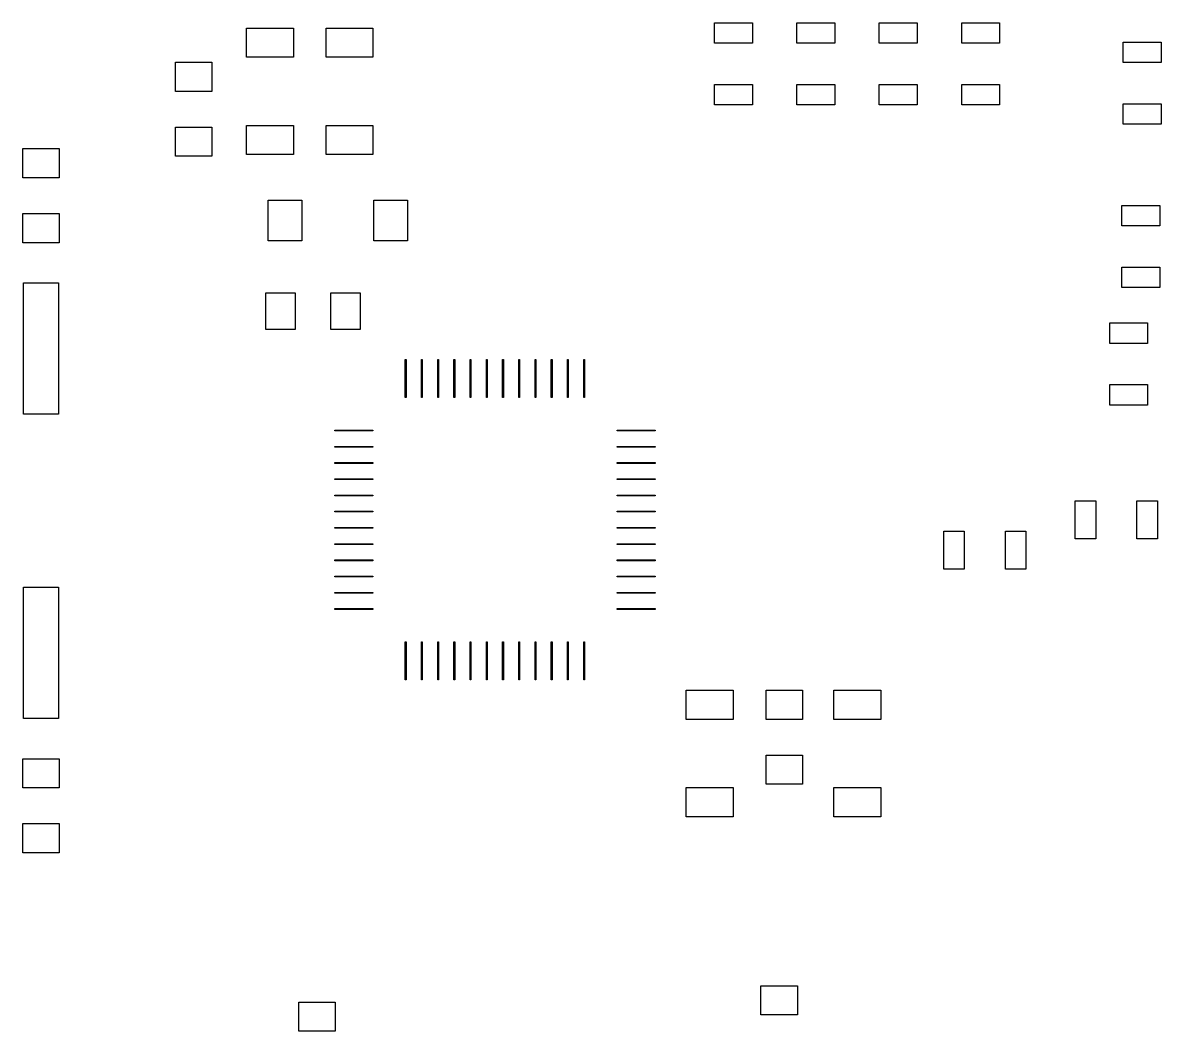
# Model space of a CAD drawing. Header units: millimetres. Extents: x -21.1 to 21.3, y -30.5 to 30.9.
# Drawn here: x -13.78 to 21.31, y -0.17 to 30.9 of the extents above; entities that cross this region are included whole.
import ezdxf

# ---------------------------------------------------------------- set-up
doc = ezdxf.new("R2010")
doc.units = ezdxf.units.MM
doc.header["$MEASUREMENT"] = 0
doc.layers.add('Layer 1', color=7, linetype='Continuous')

msp = doc.modelspace()

# ---------------------------------------------------------------- linework, layer by layer
at = {"layer": 'Layer 1', "color": 250}
for points in [[(7.538, 30.2706), (7.538, 30.2706), (8.7076, 30.2706), (8.7076, 30.2706), (8.7076, 30.2706), (8.7076, 30.2706), (8.7076, 30.9006), (8.7076, 30.9006), (8.7076, 30.9006), (8.7076, 30.9006), (7.538, 30.9006), (7.538, 30.9006), (7.538, 30.9006), (7.538, 30.9006), (7.538, 30.2706), (7.538, 30.2706)], [(10.0777, 30.2706), (10.0777, 30.2706), (11.2473, 30.2706), (11.2473, 30.2706), (11.2473, 30.2706), (11.2473, 30.2706), (11.2473, 30.9006), (11.2473, 30.9006), (11.2473, 30.9006), (11.2473, 30.9006), (10.0777, 30.9006), (10.0777, 30.9006), (10.0777, 30.9006), (10.0777, 30.9006), (10.0777, 30.2706), (10.0777, 30.2706)], [(12.6175, 30.2706), (12.6175, 30.2706), (13.7871, 30.2706), (13.7871, 30.2706), (13.7871, 30.2706), (13.7871, 30.2706), (13.7871, 30.9006), (13.7871, 30.9006), (13.7871, 30.9006), (13.7871, 30.9006), (12.6175, 30.9006), (12.6175, 30.9006), (12.6175, 30.9006), (12.6175, 30.9006), (12.6175, 30.2706), (12.6175, 30.2706)], [(15.1586, 30.2706), (15.1586, 30.2706), (16.3282, 30.2706), (16.3282, 30.2706), (16.3282, 30.2706), (16.3282, 30.2706), (16.3282, 30.9006), (16.3282, 30.9006), (16.3282, 30.9006), (16.3282, 30.9006), (15.1586, 30.9006), (15.1586, 30.9006), (15.1586, 30.9006), (15.1586, 30.9006), (15.1586, 30.2706), (15.1586, 30.2706)], [(-6.8763, 29.8377), (-6.8763, 29.8377), (-5.4364, 29.8377), (-5.4364, 29.8377), (-5.4364, 29.8377), (-5.4364, 29.8377), (-5.4364, 30.7381), (-5.4364, 30.7381), (-5.4364, 30.7381), (-5.4364, 30.7381), (-6.8763, 30.7381), (-6.8763, 30.7381), (-6.8763, 30.7381), (-6.8763, 30.7381), (-6.8763, 29.8377), (-6.8763, 29.8377)], [(-4.4262, 29.8377), (-4.4262, 29.8377), (-2.9863, 29.8377), (-2.9863, 29.8377), (-2.9863, 29.8377), (-2.9863, 29.8377), (-2.9863, 30.7381), (-2.9863, 30.7381), (-2.9863, 30.7381), (-2.9863, 30.7381), (-4.4262, 30.7381), (-4.4262, 30.7381), (-4.4262, 30.7381), (-4.4262, 30.7381), (-4.4262, 29.8377), (-4.4262, 29.8377)], [(20.1374, 29.6725), (20.1374, 29.6725), (21.307, 29.6725), (21.307, 29.6725), (21.307, 29.6725), (21.307, 29.6725), (21.307, 30.3025), (21.307, 30.3025), (21.307, 30.3025), (21.307, 30.3025), (20.1374, 30.3025), (20.1374, 30.3025), (20.1374, 30.3025), (20.1374, 30.3025), (20.1374, 29.6725), (20.1374, 29.6725)], [(-9.0698, 28.7876), (-9.0698, 28.7876), (-7.9449, 28.7876), (-7.9449, 28.7876), (-7.9449, 28.7876), (-7.9449, 28.7876), (-7.9449, 29.6881), (-7.9449, 29.6881), (-7.9449, 29.6881), (-7.9449, 29.6881), (-9.0698, 29.6881), (-9.0698, 29.6881), (-9.0698, 29.6881), (-9.0698, 29.6881), (-9.0698, 28.7876), (-9.0698, 28.7876)], [(7.538, 28.3702), (7.538, 28.3702), (8.7076, 28.3702), (8.7076, 28.3702), (8.7076, 28.3702), (8.7076, 28.3702), (8.7076, 29.0003), (8.7076, 29.0003), (8.7076, 29.0003), (8.7076, 29.0003), (7.538, 29.0003), (7.538, 29.0003), (7.538, 29.0003), (7.538, 29.0003), (7.538, 28.3702), (7.538, 28.3702)], [(10.0777, 28.3702), (10.0777, 28.3702), (11.2473, 28.3702), (11.2473, 28.3702), (11.2473, 28.3702), (11.2473, 28.3702), (11.2473, 29.0003), (11.2473, 29.0003), (11.2473, 29.0003), (11.2473, 29.0003), (10.0777, 29.0003), (10.0777, 29.0003), (10.0777, 29.0003), (10.0777, 29.0003), (10.0777, 28.3702), (10.0777, 28.3702)], [(12.6175, 28.3702), (12.6175, 28.3702), (13.7871, 28.3702), (13.7871, 28.3702), (13.7871, 28.3702), (13.7871, 28.3702), (13.7871, 29.0003), (13.7871, 29.0003), (13.7871, 29.0003), (13.7871, 29.0003), (12.6175, 29.0003), (12.6175, 29.0003), (12.6175, 29.0003), (12.6175, 29.0003), (12.6175, 28.3702), (12.6175, 28.3702)], [(15.1586, 28.3702), (15.1586, 28.3702), (16.3282, 28.3702), (16.3282, 28.3702), (16.3282, 28.3702), (16.3282, 28.3702), (16.3282, 29.0003), (16.3282, 29.0003), (16.3282, 29.0003), (16.3282, 29.0003), (15.1586, 29.0003), (15.1586, 29.0003), (15.1586, 29.0003), (15.1586, 29.0003), (15.1586, 28.3702), (15.1586, 28.3702)], [(20.1374, 27.7722), (20.1374, 27.7722), (21.307, 27.7722), (21.307, 27.7722), (21.307, 27.7722), (21.307, 27.7722), (21.307, 28.4022), (21.307, 28.4022), (21.307, 28.4022), (21.307, 28.4022), (20.1374, 28.4022), (20.1374, 28.4022), (20.1374, 28.4022), (20.1374, 28.4022), (20.1374, 27.7722), (20.1374, 27.7722)], [(-6.8763, 26.8377), (-6.8763, 26.8377), (-5.4364, 26.8377), (-5.4364, 26.8377), (-5.4364, 26.8377), (-5.4364, 26.8377), (-5.4364, 27.7382), (-5.4364, 27.7382), (-5.4364, 27.7382), (-5.4364, 27.7382), (-6.8763, 27.7382), (-6.8763, 27.7382), (-6.8763, 27.7382), (-6.8763, 27.7382), (-6.8763, 26.8377), (-6.8763, 26.8377)], [(-4.4262, 26.8377), (-4.4262, 26.8377), (-2.9863, 26.8377), (-2.9863, 26.8377), (-2.9863, 26.8377), (-2.9863, 26.8377), (-2.9863, 27.7382), (-2.9863, 27.7382), (-2.9863, 27.7382), (-2.9863, 27.7382), (-4.4262, 27.7382), (-4.4262, 27.7382), (-4.4262, 27.7382), (-4.4262, 27.7382), (-4.4262, 26.8377), (-4.4262, 26.8377)], [(-9.0698, 26.7867), (-9.0698, 26.7867), (-7.9449, 26.7867), (-7.9449, 26.7867), (-7.9449, 26.7867), (-7.9449, 26.7867), (-7.9449, 27.6872), (-7.9449, 27.6872), (-7.9449, 27.6872), (-7.9449, 27.6872), (-9.0698, 27.6872), (-9.0698, 27.6872), (-9.0698, 27.6872), (-9.0698, 27.6872), (-9.0698, 26.7867), (-9.0698, 26.7867)], [(-13.7758, 26.1211), (-13.7758, 26.1211), (-12.6509, 26.1211), (-12.6509, 26.1211), (-12.6509, 26.1211), (-12.6509, 26.1211), (-12.6509, 27.0216), (-12.6509, 27.0216), (-12.6509, 27.0216), (-12.6509, 27.0216), (-13.7758, 27.0216), (-13.7758, 27.0216), (-13.7758, 27.0216), (-13.7758, 27.0216), (-13.7758, 26.1211), (-13.7758, 26.1211)], [(-6.2125, 24.1788), (-6.2125, 24.1788), (-5.1769, 24.1788), (-5.1769, 24.1788), (-5.1769, 24.1788), (-5.1769, 24.1788), (-5.1769, 25.4389), (-5.1769, 25.4389), (-5.1769, 25.4389), (-5.1769, 25.4389), (-6.2125, 25.4389), (-6.2125, 25.4389), (-6.2125, 25.4389), (-6.2125, 25.4389), (-6.2125, 24.1788), (-6.2125, 24.1788)], [(-2.9603, 24.1788), (-2.9603, 24.1788), (-1.9247, 24.1788), (-1.9247, 24.1788), (-1.9247, 24.1788), (-1.9247, 24.1788), (-1.9247, 25.4389), (-1.9247, 25.4389), (-1.9247, 25.4389), (-1.9247, 25.4389), (-2.9603, 25.4389), (-2.9603, 25.4389), (-2.9603, 25.4389), (-2.9603, 25.4389), (-2.9603, 24.1788), (-2.9603, 24.1788)], [(20.0975, 24.6426), (20.0975, 24.6426), (21.2671, 24.6426), (21.2671, 24.6426), (21.2671, 24.6426), (21.2671, 24.6426), (21.2671, 25.2727), (21.2671, 25.2727), (21.2671, 25.2727), (21.2671, 25.2727), (20.0975, 25.2727), (20.0975, 25.2727), (20.0975, 25.2727), (20.0975, 25.2727), (20.0975, 24.6426), (20.0975, 24.6426)], [(-13.7758, 24.1216), (-13.7758, 24.1216), (-12.6509, 24.1216), (-12.6509, 24.1216), (-12.6509, 24.1216), (-12.6509, 24.1216), (-12.6509, 25.022), (-12.6509, 25.022), (-12.6509, 25.022), (-12.6509, 25.022), (-13.7758, 25.022), (-13.7758, 25.022), (-13.7758, 25.022), (-13.7758, 25.022), (-13.7758, 24.1216), (-13.7758, 24.1216)], [(20.0975, 22.7423), (20.0975, 22.7423), (21.2671, 22.7423), (21.2671, 22.7423), (21.2671, 22.7423), (21.2671, 22.7423), (21.2671, 23.3724), (21.2671, 23.3724), (21.2671, 23.3724), (21.2671, 23.3724), (20.0975, 23.3724), (20.0975, 23.3724), (20.0975, 23.3724), (20.0975, 23.3724), (20.0975, 22.7423), (20.0975, 22.7423)], [(-13.7535, 18.8382), (-13.7535, 18.8382), (-12.6732, 18.8382), (-12.6732, 18.8382), (-12.6732, 18.8382), (-12.6732, 18.8382), (-12.6732, 22.8888), (-12.6732, 22.8888), (-12.6732, 22.8888), (-12.6732, 22.8888), (-13.7535, 22.8888), (-13.7535, 22.8888), (-13.7535, 22.8888), (-13.7535, 22.8888), (-13.7535, 18.8382), (-13.7535, 18.8382)], [(-6.2807, 21.4524), (-6.2807, 21.4524), (-5.3803, 21.4524), (-5.3803, 21.4524), (-5.3803, 21.4524), (-5.3803, 21.4524), (-5.3803, 22.5773), (-5.3803, 22.5773), (-5.3803, 22.5773), (-5.3803, 22.5773), (-6.2807, 22.5773), (-6.2807, 22.5773), (-6.2807, 22.5773), (-6.2807, 22.5773), (-6.2807, 21.4524), (-6.2807, 21.4524)], [(-4.2812, 21.4524), (-4.2812, 21.4524), (-3.3807, 21.4524), (-3.3807, 21.4524), (-3.3807, 21.4524), (-3.3807, 21.4524), (-3.3807, 22.5773), (-3.3807, 22.5773), (-3.3807, 22.5773), (-3.3807, 22.5773), (-4.2812, 22.5773), (-4.2812, 22.5773), (-4.2812, 22.5773), (-4.2812, 22.5773), (-4.2812, 21.4524), (-4.2812, 21.4524)], [(19.7185, 21.0225), (19.7185, 21.0225), (20.8881, 21.0225), (20.8881, 21.0225), (20.8881, 21.0225), (20.8881, 21.0225), (20.8881, 21.6526), (20.8881, 21.6526), (20.8881, 21.6526), (20.8881, 21.6526), (19.7185, 21.6526), (19.7185, 21.6526), (19.7185, 21.6526), (19.7185, 21.6526), (19.7185, 21.0225), (19.7185, 21.0225)], [(-1.988, 19.3519), (-1.988, 19.3519), (-1.9656, 19.3519), (-1.9656, 19.3519), (-1.9656, 19.3519), (-1.9656, 19.3519), (-1.9656, 20.5215), (-1.9656, 20.5215), (-1.9656, 20.5215), (-1.9656, 20.5215), (-1.988, 20.5215), (-1.988, 20.5215), (-1.988, 20.5215), (-1.988, 20.5215), (-1.988, 19.3519), (-1.988, 19.3519)], [(-1.4878, 19.3519), (-1.4878, 19.3519), (-1.4654, 19.3519), (-1.4654, 19.3519), (-1.4654, 19.3519), (-1.4654, 19.3519), (-1.4654, 20.5215), (-1.4654, 20.5215), (-1.4654, 20.5215), (-1.4654, 20.5215), (-1.4878, 20.5215), (-1.4878, 20.5215), (-1.4878, 20.5215), (-1.4878, 20.5215), (-1.4878, 19.3519), (-1.4878, 19.3519)], [(-0.9889, 19.3519), (-0.9889, 19.3519), (-0.9665, 19.3519), (-0.9665, 19.3519), (-0.9665, 19.3519), (-0.9665, 19.3519), (-0.9665, 20.5215), (-0.9665, 20.5215), (-0.9665, 20.5215), (-0.9665, 20.5215), (-0.9889, 20.5215), (-0.9889, 20.5215), (-0.9889, 20.5215), (-0.9889, 20.5215), (-0.9889, 19.3519), (-0.9889, 19.3519)], [(-0.4887, 19.3519), (-0.4887, 19.3519), (-0.4663, 19.3519), (-0.4663, 19.3519), (-0.4663, 19.3519), (-0.4663, 19.3519), (-0.4663, 20.5215), (-0.4663, 20.5215), (-0.4663, 20.5215), (-0.4663, 20.5215), (-0.4887, 20.5215), (-0.4887, 20.5215), (-0.4887, 20.5215), (-0.4887, 20.5215), (-0.4887, 19.3519), (-0.4887, 19.3519)], [(0.0115, 19.3519), (0.0115, 19.3519), (0.0339, 19.3519), (0.0339, 19.3519), (0.0339, 19.3519), (0.0339, 19.3519), (0.0339, 20.5215), (0.0339, 20.5215), (0.0339, 20.5215), (0.0339, 20.5215), (0.0115, 20.5215), (0.0115, 20.5215), (0.0115, 20.5215), (0.0115, 20.5215), (0.0115, 19.3519), (0.0115, 19.3519)], [(0.5118, 19.3519), (0.5118, 19.3519), (0.5342, 19.3519), (0.5342, 19.3519), (0.5342, 19.3519), (0.5342, 19.3519), (0.5342, 20.5215), (0.5342, 20.5215), (0.5342, 20.5215), (0.5342, 20.5215), (0.5118, 20.5215), (0.5118, 20.5215), (0.5118, 20.5215), (0.5118, 20.5215), (0.5118, 19.3519), (0.5118, 19.3519)], [(1.012, 19.3519), (1.012, 19.3519), (1.0344, 19.3519), (1.0344, 19.3519), (1.0344, 19.3519), (1.0344, 19.3519), (1.0344, 20.5215), (1.0344, 20.5215), (1.0344, 20.5215), (1.0344, 20.5215), (1.012, 20.5215), (1.012, 20.5215), (1.012, 20.5215), (1.012, 20.5215), (1.012, 19.3519), (1.012, 19.3519)], [(1.5122, 19.3519), (1.5122, 19.3519), (1.5346, 19.3519), (1.5346, 19.3519), (1.5346, 19.3519), (1.5346, 19.3519), (1.5346, 20.5215), (1.5346, 20.5215), (1.5346, 20.5215), (1.5346, 20.5215), (1.5122, 20.5215), (1.5122, 20.5215), (1.5122, 20.5215), (1.5122, 20.5215), (1.5122, 19.3519), (1.5122, 19.3519)], [(2.0111, 19.3519), (2.0111, 19.3519), (2.0335, 19.3519), (2.0335, 19.3519), (2.0335, 19.3519), (2.0335, 19.3519), (2.0335, 20.5215), (2.0335, 20.5215), (2.0335, 20.5215), (2.0335, 20.5215), (2.0111, 20.5215), (2.0111, 20.5215), (2.0111, 20.5215), (2.0111, 20.5215), (2.0111, 19.3519), (2.0111, 19.3519)], [(2.5113, 19.3519), (2.5113, 19.3519), (2.5337, 19.3519), (2.5337, 19.3519), (2.5337, 19.3519), (2.5337, 19.3519), (2.5337, 20.5215), (2.5337, 20.5215), (2.5337, 20.5215), (2.5337, 20.5215), (2.5113, 20.5215), (2.5113, 20.5215), (2.5113, 20.5215), (2.5113, 20.5215), (2.5113, 19.3519), (2.5113, 19.3519)], [(3.0115, 19.3519), (3.0115, 19.3519), (3.0339, 19.3519), (3.0339, 19.3519), (3.0339, 19.3519), (3.0339, 19.3519), (3.0339, 20.5215), (3.0339, 20.5215), (3.0339, 20.5215), (3.0339, 20.5215), (3.0115, 20.5215), (3.0115, 20.5215), (3.0115, 20.5215), (3.0115, 20.5215), (3.0115, 19.3519), (3.0115, 19.3519)], [(3.5117, 19.3519), (3.5117, 19.3519), (3.5342, 19.3519), (3.5342, 19.3519), (3.5342, 19.3519), (3.5342, 19.3519), (3.5342, 20.5215), (3.5342, 20.5215), (3.5342, 20.5215), (3.5342, 20.5215), (3.5117, 20.5215), (3.5117, 20.5215), (3.5117, 20.5215), (3.5117, 20.5215), (3.5117, 19.3519), (3.5117, 19.3519)], [(19.7185, 19.1222), (19.7185, 19.1222), (20.8881, 19.1222), (20.8881, 19.1222), (20.8881, 19.1222), (20.8881, 19.1222), (20.8881, 19.7523), (20.8881, 19.7523), (20.8881, 19.7523), (20.8881, 19.7523), (19.7185, 19.7523), (19.7185, 19.7523), (19.7185, 19.7523), (19.7185, 19.7523), (19.7185, 19.1222), (19.7185, 19.1222)], [(-4.1615, 18.3257), (-4.1615, 18.3257), (-2.9919, 18.3257), (-2.9919, 18.3257), (-2.9919, 18.3257), (-2.9919, 18.3257), (-2.9919, 18.3481), (-2.9919, 18.3481), (-2.9919, 18.3481), (-2.9919, 18.3481), (-4.1615, 18.3481), (-4.1615, 18.3481), (-4.1615, 18.3481), (-4.1615, 18.3481), (-4.1615, 18.3257), (-4.1615, 18.3257)], [(4.538, 18.3257), (4.538, 18.3257), (5.7076, 18.3257), (5.7076, 18.3257), (5.7076, 18.3257), (5.7076, 18.3257), (5.7076, 18.3481), (5.7076, 18.3481), (5.7076, 18.3481), (5.7076, 18.3481), (4.538, 18.3481), (4.538, 18.3481), (4.538, 18.3481), (4.538, 18.3481), (4.538, 18.3257), (4.538, 18.3257)], [(-4.1615, 17.8254), (-4.1615, 17.8254), (-2.9919, 17.8254), (-2.9919, 17.8254), (-2.9919, 17.8254), (-2.9919, 17.8254), (-2.9919, 17.8479), (-2.9919, 17.8479), (-2.9919, 17.8479), (-2.9919, 17.8479), (-4.1615, 17.8479), (-4.1615, 17.8479), (-4.1615, 17.8479), (-4.1615, 17.8479), (-4.1615, 17.8254), (-4.1615, 17.8254)], [(4.538, 17.8254), (4.538, 17.8254), (5.7076, 17.8254), (5.7076, 17.8254), (5.7076, 17.8254), (5.7076, 17.8254), (5.7076, 17.8479), (5.7076, 17.8479), (5.7076, 17.8479), (5.7076, 17.8479), (4.538, 17.8479), (4.538, 17.8479), (4.538, 17.8479), (4.538, 17.8479), (4.538, 17.8254), (4.538, 17.8254)], [(-4.1615, 17.3252), (-4.1615, 17.3252), (-2.9919, 17.3252), (-2.9919, 17.3252), (-2.9919, 17.3252), (-2.9919, 17.3252), (-2.9919, 17.3476), (-2.9919, 17.3476), (-2.9919, 17.3476), (-2.9919, 17.3476), (-4.1615, 17.3476), (-4.1615, 17.3476), (-4.1615, 17.3476), (-4.1615, 17.3476), (-4.1615, 17.3252), (-4.1615, 17.3252)], [(4.538, 17.3252), (4.538, 17.3252), (5.7076, 17.3252), (5.7076, 17.3252), (5.7076, 17.3252), (5.7076, 17.3252), (5.7076, 17.3476), (5.7076, 17.3476), (5.7076, 17.3476), (5.7076, 17.3476), (4.538, 17.3476), (4.538, 17.3476), (4.538, 17.3476), (4.538, 17.3476), (4.538, 17.3252), (4.538, 17.3252)], [(-4.1615, 16.825), (-4.1615, 16.825), (-2.9919, 16.825), (-2.9919, 16.825), (-2.9919, 16.825), (-2.9919, 16.825), (-2.9919, 16.8474), (-2.9919, 16.8474), (-2.9919, 16.8474), (-2.9919, 16.8474), (-4.1615, 16.8474), (-4.1615, 16.8474), (-4.1615, 16.8474), (-4.1615, 16.8474), (-4.1615, 16.825), (-4.1615, 16.825)], [(4.538, 16.825), (4.538, 16.825), (5.7076, 16.825), (5.7076, 16.825), (5.7076, 16.825), (5.7076, 16.825), (5.7076, 16.8474), (5.7076, 16.8474), (5.7076, 16.8474), (5.7076, 16.8474), (4.538, 16.8474), (4.538, 16.8474), (4.538, 16.8474), (4.538, 16.8474), (4.538, 16.825), (4.538, 16.825)], [(-4.1615, 16.3261), (-4.1615, 16.3261), (-2.9919, 16.3261), (-2.9919, 16.3261), (-2.9919, 16.3261), (-2.9919, 16.3261), (-2.9919, 16.3486), (-2.9919, 16.3486), (-2.9919, 16.3486), (-2.9919, 16.3486), (-4.1615, 16.3486), (-4.1615, 16.3486), (-4.1615, 16.3486), (-4.1615, 16.3486), (-4.1615, 16.3261), (-4.1615, 16.3261)], [(4.538, 16.3261), (4.538, 16.3261), (5.7076, 16.3261), (5.7076, 16.3261), (5.7076, 16.3261), (5.7076, 16.3261), (5.7076, 16.3486), (5.7076, 16.3486), (5.7076, 16.3486), (5.7076, 16.3486), (4.538, 16.3486), (4.538, 16.3486), (4.538, 16.3486), (4.538, 16.3486), (4.538, 16.3261), (4.538, 16.3261)], [(18.6578, 15.0015), (18.6578, 15.0015), (19.2879, 15.0015), (19.2879, 15.0015), (19.2879, 15.0015), (19.2879, 15.0015), (19.2879, 16.1711), (19.2879, 16.1711), (19.2879, 16.1711), (19.2879, 16.1711), (18.6578, 16.1711), (18.6578, 16.1711), (18.6578, 16.1711), (18.6578, 16.1711), (18.6578, 15.0015), (18.6578, 15.0015)], [(20.5581, 15.0015), (20.5581, 15.0015), (21.1882, 15.0015), (21.1882, 15.0015), (21.1882, 15.0015), (21.1882, 15.0015), (21.1882, 16.1711), (21.1882, 16.1711), (21.1882, 16.1711), (21.1882, 16.1711), (20.5581, 16.1711), (20.5581, 16.1711), (20.5581, 16.1711), (20.5581, 16.1711), (20.5581, 15.0015), (20.5581, 15.0015)], [(-4.1615, 15.8259), (-4.1615, 15.8259), (-2.9919, 15.8259), (-2.9919, 15.8259), (-2.9919, 15.8259), (-2.9919, 15.8259), (-2.9919, 15.8483), (-2.9919, 15.8483), (-2.9919, 15.8483), (-2.9919, 15.8483), (-4.1615, 15.8483), (-4.1615, 15.8483), (-4.1615, 15.8483), (-4.1615, 15.8483), (-4.1615, 15.8259), (-4.1615, 15.8259)], [(4.538, 15.8259), (4.538, 15.8259), (5.7076, 15.8259), (5.7076, 15.8259), (5.7076, 15.8259), (5.7076, 15.8259), (5.7076, 15.8483), (5.7076, 15.8483), (5.7076, 15.8483), (5.7076, 15.8483), (4.538, 15.8483), (4.538, 15.8483), (4.538, 15.8483), (4.538, 15.8483), (4.538, 15.8259), (4.538, 15.8259)], [(-4.1615, 15.3257), (-4.1615, 15.3257), (-2.9919, 15.3257), (-2.9919, 15.3257), (-2.9919, 15.3257), (-2.9919, 15.3257), (-2.9919, 15.3481), (-2.9919, 15.3481), (-2.9919, 15.3481), (-2.9919, 15.3481), (-4.1615, 15.3481), (-4.1615, 15.3481), (-4.1615, 15.3481), (-4.1615, 15.3481), (-4.1615, 15.3257), (-4.1615, 15.3257)], [(4.538, 15.3257), (4.538, 15.3257), (5.7076, 15.3257), (5.7076, 15.3257), (5.7076, 15.3257), (5.7076, 15.3257), (5.7076, 15.3481), (5.7076, 15.3481), (5.7076, 15.3481), (5.7076, 15.3481), (4.538, 15.3481), (4.538, 15.3481), (4.538, 15.3481), (4.538, 15.3481), (4.538, 15.3257), (4.538, 15.3257)], [(14.6078, 14.0616), (14.6078, 14.0616), (15.2378, 14.0616), (15.2378, 14.0616), (15.2378, 14.0616), (15.2378, 14.0616), (15.2378, 15.2312), (15.2378, 15.2312), (15.2378, 15.2312), (15.2378, 15.2312), (14.6078, 15.2312), (14.6078, 15.2312), (14.6078, 15.2312), (14.6078, 15.2312), (14.6078, 14.0616), (14.6078, 14.0616)], [(16.5081, 14.0616), (16.5081, 14.0616), (17.1381, 14.0616), (17.1381, 14.0616), (17.1381, 14.0616), (17.1381, 14.0616), (17.1381, 15.2312), (17.1381, 15.2312), (17.1381, 15.2312), (17.1381, 15.2312), (16.5081, 15.2312), (16.5081, 15.2312), (16.5081, 15.2312), (16.5081, 15.2312), (16.5081, 14.0616), (16.5081, 14.0616)], [(-4.1615, 14.8254), (-4.1615, 14.8254), (-2.9919, 14.8254), (-2.9919, 14.8254), (-2.9919, 14.8254), (-2.9919, 14.8254), (-2.9919, 14.8479), (-2.9919, 14.8479), (-2.9919, 14.8479), (-2.9919, 14.8479), (-4.1615, 14.8479), (-4.1615, 14.8479), (-4.1615, 14.8479), (-4.1615, 14.8479), (-4.1615, 14.8254), (-4.1615, 14.8254)], [(4.538, 14.8254), (4.538, 14.8254), (5.7076, 14.8254), (5.7076, 14.8254), (5.7076, 14.8254), (5.7076, 14.8254), (5.7076, 14.8479), (5.7076, 14.8479), (5.7076, 14.8479), (5.7076, 14.8479), (4.538, 14.8479), (4.538, 14.8479), (4.538, 14.8479), (4.538, 14.8479), (4.538, 14.8254), (4.538, 14.8254)], [(-4.1615, 14.3252), (-4.1615, 14.3252), (-2.9919, 14.3252), (-2.9919, 14.3252), (-2.9919, 14.3252), (-2.9919, 14.3252), (-2.9919, 14.3476), (-2.9919, 14.3476), (-2.9919, 14.3476), (-2.9919, 14.3476), (-4.1615, 14.3476), (-4.1615, 14.3476), (-4.1615, 14.3476), (-4.1615, 14.3476), (-4.1615, 14.3252), (-4.1615, 14.3252)], [(4.538, 14.3252), (4.538, 14.3252), (5.7076, 14.3252), (5.7076, 14.3252), (5.7076, 14.3252), (5.7076, 14.3252), (5.7076, 14.3476), (5.7076, 14.3476), (5.7076, 14.3476), (5.7076, 14.3476), (4.538, 14.3476), (4.538, 14.3476), (4.538, 14.3476), (4.538, 14.3476), (4.538, 14.3252), (4.538, 14.3252)], [(-4.1615, 13.825), (-4.1615, 13.825), (-2.9919, 13.825), (-2.9919, 13.825), (-2.9919, 13.825), (-2.9919, 13.825), (-2.9919, 13.8474), (-2.9919, 13.8474), (-2.9919, 13.8474), (-2.9919, 13.8474), (-4.1615, 13.8474), (-4.1615, 13.8474), (-4.1615, 13.8474), (-4.1615, 13.8474), (-4.1615, 13.825), (-4.1615, 13.825)], [(4.538, 13.825), (4.538, 13.825), (5.7076, 13.825), (5.7076, 13.825), (5.7076, 13.825), (5.7076, 13.825), (5.7076, 13.8474), (5.7076, 13.8474), (5.7076, 13.8474), (5.7076, 13.8474), (4.538, 13.8474), (4.538, 13.8474), (4.538, 13.8474), (4.538, 13.8474), (4.538, 13.825), (4.538, 13.825)], [(-13.7535, 9.4579), (-13.7535, 9.4579), (-12.6732, 9.4579), (-12.6732, 9.4579), (-12.6732, 9.4579), (-12.6732, 9.4579), (-12.6732, 13.5085), (-12.6732, 13.5085), (-12.6732, 13.5085), (-12.6732, 13.5085), (-13.7535, 13.5085), (-13.7535, 13.5085), (-13.7535, 13.5085), (-13.7535, 13.5085), (-13.7535, 9.4579), (-13.7535, 9.4579)], [(-4.1615, 13.3261), (-4.1615, 13.3261), (-2.9919, 13.3261), (-2.9919, 13.3261), (-2.9919, 13.3261), (-2.9919, 13.3261), (-2.9919, 13.3486), (-2.9919, 13.3486), (-2.9919, 13.3486), (-2.9919, 13.3486), (-4.1615, 13.3486), (-4.1615, 13.3486), (-4.1615, 13.3486), (-4.1615, 13.3486), (-4.1615, 13.3261), (-4.1615, 13.3261)], [(4.538, 13.3261), (4.538, 13.3261), (5.7076, 13.3261), (5.7076, 13.3261), (5.7076, 13.3261), (5.7076, 13.3261), (5.7076, 13.3486), (5.7076, 13.3486), (5.7076, 13.3486), (5.7076, 13.3486), (4.538, 13.3486), (4.538, 13.3486), (4.538, 13.3486), (4.538, 13.3486), (4.538, 13.3261), (4.538, 13.3261)], [(-4.1615, 12.8259), (-4.1615, 12.8259), (-2.9919, 12.8259), (-2.9919, 12.8259), (-2.9919, 12.8259), (-2.9919, 12.8259), (-2.9919, 12.8483), (-2.9919, 12.8483), (-2.9919, 12.8483), (-2.9919, 12.8483), (-4.1615, 12.8483), (-4.1615, 12.8483), (-4.1615, 12.8483), (-4.1615, 12.8483), (-4.1615, 12.8259), (-4.1615, 12.8259)], [(4.538, 12.8259), (4.538, 12.8259), (5.7076, 12.8259), (5.7076, 12.8259), (5.7076, 12.8259), (5.7076, 12.8259), (5.7076, 12.8483), (5.7076, 12.8483), (5.7076, 12.8483), (5.7076, 12.8483), (4.538, 12.8483), (4.538, 12.8483), (4.538, 12.8483), (4.538, 12.8483), (4.538, 12.8259), (4.538, 12.8259)], [(-1.988, 10.6524), (-1.988, 10.6524), (-1.9656, 10.6524), (-1.9656, 10.6524), (-1.9656, 10.6524), (-1.9656, 10.6524), (-1.9656, 11.822), (-1.9656, 11.822), (-1.9656, 11.822), (-1.9656, 11.822), (-1.988, 11.822), (-1.988, 11.822), (-1.988, 11.822), (-1.988, 11.822), (-1.988, 10.6524), (-1.988, 10.6524)], [(-1.4878, 10.6524), (-1.4878, 10.6524), (-1.4654, 10.6524), (-1.4654, 10.6524), (-1.4654, 10.6524), (-1.4654, 10.6524), (-1.4654, 11.822), (-1.4654, 11.822), (-1.4654, 11.822), (-1.4654, 11.822), (-1.4878, 11.822), (-1.4878, 11.822), (-1.4878, 11.822), (-1.4878, 11.822), (-1.4878, 10.6524), (-1.4878, 10.6524)], [(-0.9889, 10.6524), (-0.9889, 10.6524), (-0.9665, 10.6524), (-0.9665, 10.6524), (-0.9665, 10.6524), (-0.9665, 10.6524), (-0.9665, 11.822), (-0.9665, 11.822), (-0.9665, 11.822), (-0.9665, 11.822), (-0.9889, 11.822), (-0.9889, 11.822), (-0.9889, 11.822), (-0.9889, 11.822), (-0.9889, 10.6524), (-0.9889, 10.6524)], [(-0.4887, 10.6524), (-0.4887, 10.6524), (-0.4663, 10.6524), (-0.4663, 10.6524), (-0.4663, 10.6524), (-0.4663, 10.6524), (-0.4663, 11.822), (-0.4663, 11.822), (-0.4663, 11.822), (-0.4663, 11.822), (-0.4887, 11.822), (-0.4887, 11.822), (-0.4887, 11.822), (-0.4887, 11.822), (-0.4887, 10.6524), (-0.4887, 10.6524)], [(0.0115, 10.6524), (0.0115, 10.6524), (0.0339, 10.6524), (0.0339, 10.6524), (0.0339, 10.6524), (0.0339, 10.6524), (0.0339, 11.822), (0.0339, 11.822), (0.0339, 11.822), (0.0339, 11.822), (0.0115, 11.822), (0.0115, 11.822), (0.0115, 11.822), (0.0115, 11.822), (0.0115, 10.6524), (0.0115, 10.6524)], [(0.5118, 10.6524), (0.5118, 10.6524), (0.5342, 10.6524), (0.5342, 10.6524), (0.5342, 10.6524), (0.5342, 10.6524), (0.5342, 11.822), (0.5342, 11.822), (0.5342, 11.822), (0.5342, 11.822), (0.5118, 11.822), (0.5118, 11.822), (0.5118, 11.822), (0.5118, 11.822), (0.5118, 10.6524), (0.5118, 10.6524)], [(1.012, 10.6524), (1.012, 10.6524), (1.0344, 10.6524), (1.0344, 10.6524), (1.0344, 10.6524), (1.0344, 10.6524), (1.0344, 11.822), (1.0344, 11.822), (1.0344, 11.822), (1.0344, 11.822), (1.012, 11.822), (1.012, 11.822), (1.012, 11.822), (1.012, 11.822), (1.012, 10.6524), (1.012, 10.6524)], [(1.5122, 10.6524), (1.5122, 10.6524), (1.5346, 10.6524), (1.5346, 10.6524), (1.5346, 10.6524), (1.5346, 10.6524), (1.5346, 11.822), (1.5346, 11.822), (1.5346, 11.822), (1.5346, 11.822), (1.5122, 11.822), (1.5122, 11.822), (1.5122, 11.822), (1.5122, 11.822), (1.5122, 10.6524), (1.5122, 10.6524)], [(2.0111, 10.6524), (2.0111, 10.6524), (2.0335, 10.6524), (2.0335, 10.6524), (2.0335, 10.6524), (2.0335, 10.6524), (2.0335, 11.822), (2.0335, 11.822), (2.0335, 11.822), (2.0335, 11.822), (2.0111, 11.822), (2.0111, 11.822), (2.0111, 11.822), (2.0111, 11.822), (2.0111, 10.6524), (2.0111, 10.6524)], [(2.5113, 10.6524), (2.5113, 10.6524), (2.5337, 10.6524), (2.5337, 10.6524), (2.5337, 10.6524), (2.5337, 10.6524), (2.5337, 11.822), (2.5337, 11.822), (2.5337, 11.822), (2.5337, 11.822), (2.5113, 11.822), (2.5113, 11.822), (2.5113, 11.822), (2.5113, 11.822), (2.5113, 10.6524), (2.5113, 10.6524)], [(3.0115, 10.6524), (3.0115, 10.6524), (3.0339, 10.6524), (3.0339, 10.6524), (3.0339, 10.6524), (3.0339, 10.6524), (3.0339, 11.822), (3.0339, 11.822), (3.0339, 11.822), (3.0339, 11.822), (3.0115, 11.822), (3.0115, 11.822), (3.0115, 11.822), (3.0115, 11.822), (3.0115, 10.6524), (3.0115, 10.6524)], [(3.5117, 10.6524), (3.5117, 10.6524), (3.5342, 10.6524), (3.5342, 10.6524), (3.5342, 10.6524), (3.5342, 10.6524), (3.5342, 11.822), (3.5342, 11.822), (3.5342, 11.822), (3.5342, 11.822), (3.5117, 11.822), (3.5117, 11.822), (3.5117, 11.822), (3.5117, 11.822), (3.5117, 10.6524), (3.5117, 10.6524)], [(6.6725, 9.4372), (6.6725, 9.4372), (8.1124, 9.4372), (8.1124, 9.4372), (8.1124, 9.4372), (8.1124, 9.4372), (8.1124, 10.3377), (8.1124, 10.3377), (8.1124, 10.3377), (8.1124, 10.3377), (6.6725, 10.3377), (6.6725, 10.3377), (6.6725, 10.3377), (6.6725, 10.3377), (6.6725, 9.4372), (6.6725, 9.4372)], [(9.13, 9.4372), (9.13, 9.4372), (10.2549, 9.4372), (10.2549, 9.4372), (10.2549, 9.4372), (10.2549, 9.4372), (10.2549, 10.3377), (10.2549, 10.3377), (10.2549, 10.3377), (10.2549, 10.3377), (9.13, 10.3377), (9.13, 10.3377), (9.13, 10.3377), (9.13, 10.3377), (9.13, 9.4372), (9.13, 9.4372)], [(11.2228, 9.4372), (11.2228, 9.4372), (12.6627, 9.4372), (12.6627, 9.4372), (12.6627, 9.4372), (12.6627, 9.4372), (12.6627, 10.3377), (12.6627, 10.3377), (12.6627, 10.3377), (12.6627, 10.3377), (11.2228, 10.3377), (11.2228, 10.3377), (11.2228, 10.3377), (11.2228, 10.3377), (11.2228, 9.4372), (11.2228, 9.4372)], [(-13.7758, 7.3247), (-13.7758, 7.3247), (-12.6509, 7.3247), (-12.6509, 7.3247), (-12.6509, 7.3247), (-12.6509, 7.3247), (-12.6509, 8.2251), (-12.6509, 8.2251), (-12.6509, 8.2251), (-12.6509, 8.2251), (-13.7758, 8.2251), (-13.7758, 8.2251), (-13.7758, 8.2251), (-13.7758, 8.2251), (-13.7758, 7.3247), (-13.7758, 7.3247)], [(9.13, 7.4377), (9.13, 7.4377), (10.2549, 7.4377), (10.2549, 7.4377), (10.2549, 7.4377), (10.2549, 7.4377), (10.2549, 8.3381), (10.2549, 8.3381), (10.2549, 8.3381), (10.2549, 8.3381), (9.13, 8.3381), (9.13, 8.3381), (9.13, 8.3381), (9.13, 8.3381), (9.13, 7.4377), (9.13, 7.4377)], [(6.6725, 6.4372), (6.6725, 6.4372), (8.1124, 6.4372), (8.1124, 6.4372), (8.1124, 6.4372), (8.1124, 6.4372), (8.1124, 7.3377), (8.1124, 7.3377), (8.1124, 7.3377), (8.1124, 7.3377), (6.6725, 7.3377), (6.6725, 7.3377), (6.6725, 7.3377), (6.6725, 7.3377), (6.6725, 6.4372), (6.6725, 6.4372)], [(11.2228, 6.4372), (11.2228, 6.4372), (12.6627, 6.4372), (12.6627, 6.4372), (12.6627, 6.4372), (12.6627, 6.4372), (12.6627, 7.3377), (12.6627, 7.3377), (12.6627, 7.3377), (12.6627, 7.3377), (11.2228, 7.3377), (11.2228, 7.3377), (11.2228, 7.3377), (11.2228, 7.3377), (11.2228, 6.4372), (11.2228, 6.4372)], [(-13.7758, 5.3251), (-13.7758, 5.3251), (-12.6509, 5.3251), (-12.6509, 5.3251), (-12.6509, 5.3251), (-12.6509, 5.3251), (-12.6509, 6.2256), (-12.6509, 6.2256), (-12.6509, 6.2256), (-12.6509, 6.2256), (-13.7758, 6.2256), (-13.7758, 6.2256), (-13.7758, 6.2256), (-13.7758, 6.2256), (-13.7758, 5.3251), (-13.7758, 5.3251)], [(8.9701, 0.327), (8.9701, 0.327), (10.095, 0.327), (10.095, 0.327), (10.095, 0.327), (10.095, 0.327), (10.095, 1.2274), (10.095, 1.2274), (10.095, 1.2274), (10.095, 1.2274), (8.9701, 1.2274), (8.9701, 1.2274), (8.9701, 1.2274), (8.9701, 1.2274), (8.9701, 0.327), (8.9701, 0.327)], [(-5.2691, -0.1732), (-5.2691, -0.1732), (-4.1443, -0.1732), (-4.1443, -0.1732), (-4.1443, -0.1732), (-4.1443, -0.1732), (-4.1443, 0.7272), (-4.1443, 0.7272), (-4.1443, 0.7272), (-4.1443, 0.7272), (-5.2691, 0.7272), (-5.2691, 0.7272), (-5.2691, 0.7272), (-5.2691, 0.7272), (-5.2691, -0.1732), (-5.2691, -0.1732)]]:
    msp.add_open_spline(points, degree=3, knots=[0, 0, 0, 0, 0.2, 0.2, 0.2, 0.2, 0.4, 0.4, 0.4, 0.4, 0.6, 0.6, 0.6, 0.6, 1, 1, 1, 1], dxfattribs=at)

doc.saveas('drawing.dxf')
